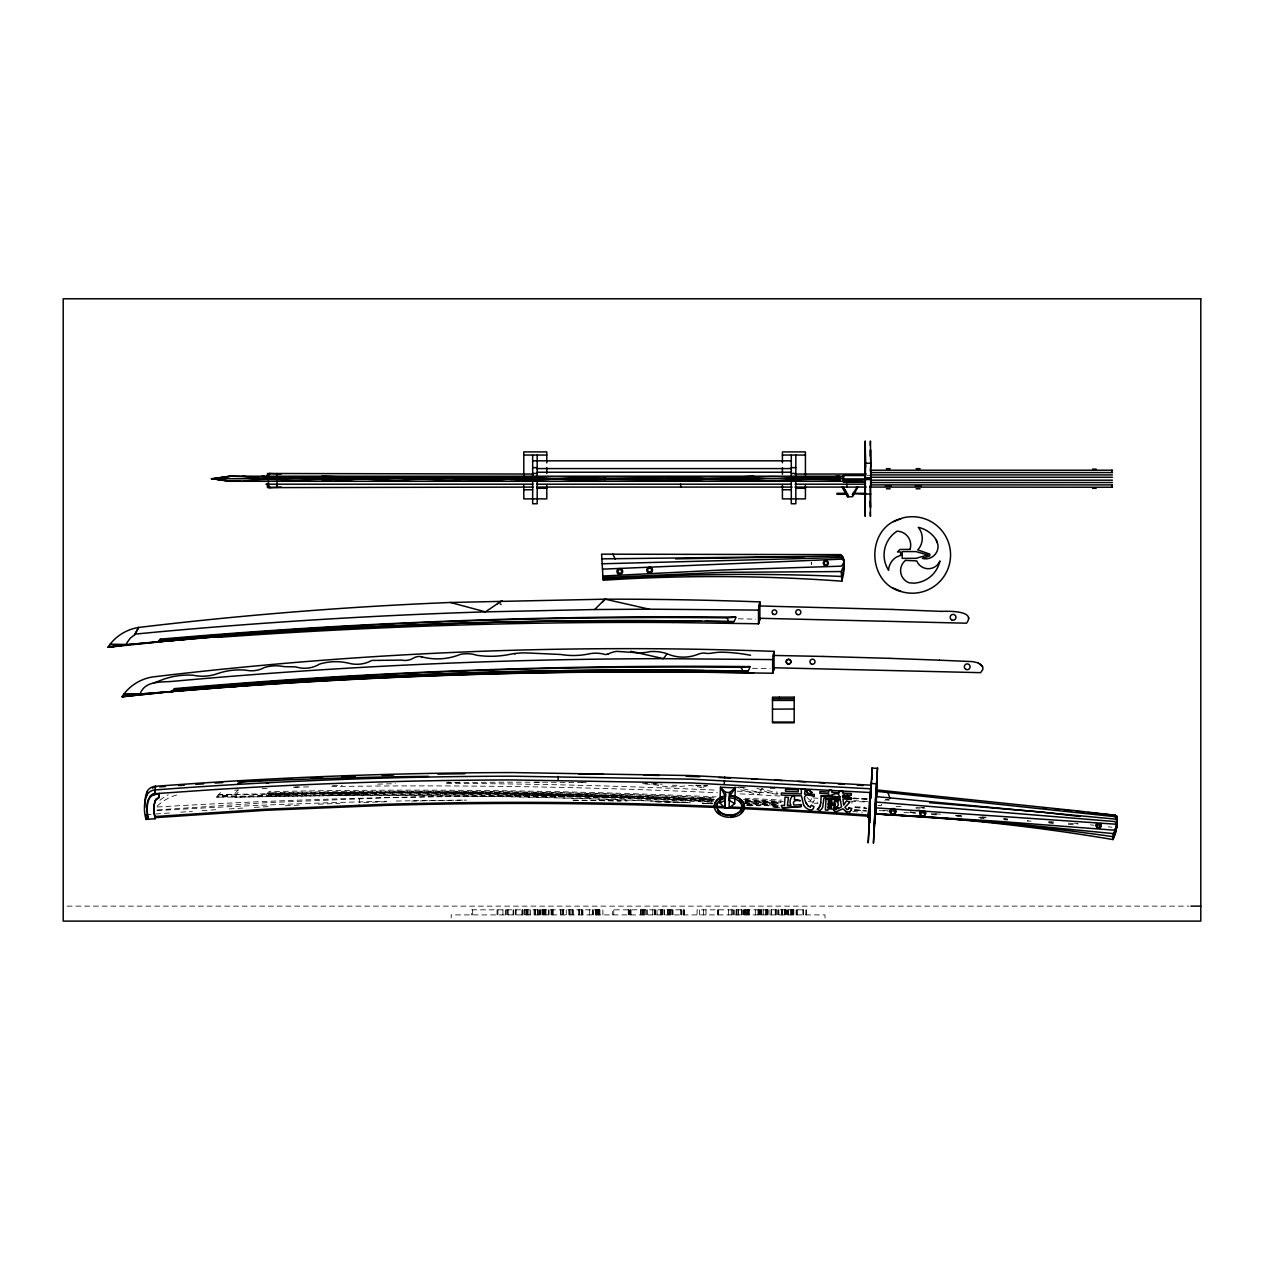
<?xml version="1.0" encoding="UTF-8"?>
<svg xmlns="http://www.w3.org/2000/svg" width="1264" height="1264" viewBox="0 0 1264 1264"><rect width="100%" height="100%" fill="white"/><g stroke="black" fill="none" stroke-linecap="round" stroke-linejoin="round"><path stroke-width="0.75" stroke-dasharray="5 3.75" d="M220.663 792.639A45.235 39.152 4 0 0 218.356 794.787L216.381 797.094L236.084 797.126L236.953 793.381L241.045 790.237M807.064 797.473L810.508 800.744M814.474 799.922L812.72 803.146M852.252 801.945L851.731 803.288M811.599 798.69L810.508 800.791M234.914 793.602L238.027 789.984M234.741 796.146L236.115 794.266L404.29 792.054A4602.019 3982.548 4 0 1 713.939 798.279M777.344 794.298A38.884 37.462 4.7 0 1 762.445 790.158L758.432 794.803A5484.37 4746.13 4 0 0 736.991 793.713M713.544 800.302A5138.634 4446.942 4 0 0 554.454 794.313L460.143 792.765A5140.672 4448.695 4 0 0 271.602 794.203L267.036 793.429L269.058 791.643A5917.969 5121.365 4 0 1 716.182 796.905M711.948 802.277A5377.293 4653.463 4 0 0 266.862 795.972L268.884 794.187A5917.969 5121.365 4 0 1 714.097 799.354M734.574 786.887L758.605 792.259L762.54 788.894A38.884 27.697 3.7 0 0 777.486 792.165M645.051 783.806L656.348 785.007A74.213 71.116 5.6 0 0 683.65 786.113A32.406 31.11 5.2 0 1 698.834 786.966A5.972 5.735 5.2 0 0 703.163 787.267L703.542 787.14M696.432 785.165A32.406 23.337 3.5 0 1 698.929 785.655A5.972 4.298 3.5 0 0 703.258 785.939L703.621 785.845M236.257 794.598L216.381 797.094L310.28 793.745L404.29 792.054L326.823 795.783L236.084 797.126L218.356 794.787L310.28 793.745L236.084 797.126L218.356 794.787L236.242 794.44M157.368 809.892L265.867 802.703L386.263 797.742A4110.654 3557.323 4 0 1 713.133 799.717M145.992 814.711L151.791 814.285M155.63 814L171.146 812.863M180.799 812.167L192.412 811.314M202.082 810.603L215.638 809.734M266.862 795.972L271.491 795.656A5140.672 4448.695 4 0 1 460.049 794.219L554.343 795.751A5138.634 4446.942 4 0 1 713.449 801.739M229.211 808.913L242.767 808.091M254.38 807.396L269.896 806.511M285.411 805.768L302.854 804.931M318.37 804.188L339.89 803.351M386.31 801.724L359.545 802.656L359.466 798.674M316.948 793.397L364.79 792.844M866.851 475.296L870.359 475.296M67.15 906.13L1188.95 906.13M738.302 618.791L755.967 619.139M752.443 668.277L770.108 668.609M700.667 798.769L714.223 799.385M744.986 800.807L748.62 800.965A5917.969 5121.365 4 0 1 781.231 802.656M878.022 805.437L881.624 805.626M852.821 798.169L866.614 798.911M852.805 798.595L866.583 799.338M850.64 801.202L868.368 802.166M855.143 806.764L865.034 807.301M854.227 809.813L866.045 810.461M854.211 810.192L866.03 810.84M772.573 805.942L778.45 806.258M854.891 810.398L866.693 811.03M896.065 806.4L903.286 806.811M758.605 792.259L778.087 793.381M779.856 796.036L758.432 794.803L738.176 789.068M915.926 807.522L924.948 808.059M879.175 810.572L888.371 811.219M885.543 799.97L889.161 800.207M854.037 798.09L867.673 798.99M812.973 797.932L818.819 798.311M853.864 800.633L867.499 801.534M855.665 810.034L865.192 810.682M852.852 811.52L862.585 812.167M885.574 799.464L889.256 799.733M916.005 808.755L919.923 809.023M854.922 807.238L866.662 808.075M909.89 812.136L915.752 812.547M931.394 813.668L939.215 814.221M956.816 815.47L962.678 815.88M980.279 817.129L986.141 817.555M982.302 816.907L986.204 817.208M904.013 812.404L915.736 813.305M931.378 814.49L939.199 815.09M956.785 816.418L962.647 816.86M980.248 818.203L984.15 818.503M1048.804 821.553L1054.682 822.042M1068.364 823.164L1078.145 823.97M1003.742 818.946L1007.661 819.277M1048.725 822.643L1054.603 823.133M1068.285 824.254L1074.163 824.728M653.614 783.49L656.443 783.743A74.213 53.799 3.3 0 0 660.946 784.438M1003.806 818.74L1007.724 819.088M1048.772 822.801L1052.691 823.164M1074.21 823.133L1077.797 823.512M1090.358 824.855L1093.945 825.234M1108.275 826.83L1111.862 827.241M269.817 794.298L268.884 794.187L271.491 795.656L269.817 794.298A5656.179 4894.808 4 0 1 713.844 799.322M269.911 792.844L271.602 794.203L269.058 791.643L269.911 792.844A5656.179 4894.808 4 0 1 713.955 797.884M236.084 797.126L326.823 795.625A5791 5011.491 4 0 1 690.665 802.624M811.393 563.602L811.377 562.322L811.504 564.439A7.6 7.6 0 0 0 811.093 562.812M824.997 917.996L824.997 914.899L451.169 914.899L451.169 917.996M806.321 914.899L806.321 909.827L697.08 909.827L697.08 914.899M805.879 909.827L805.879 914.899M803.604 909.827L803.604 914.899M803.256 909.827L803.304 914.899M802.988 909.827L802.988 914.899M797.552 909.827L797.552 914.899M796.668 909.827L796.668 914.899M796.099 909.827L796.099 914.899M793.839 909.827L793.839 914.899M793.444 909.827L793.571 914.899M792.955 909.827L792.812 914.899M792.338 909.827L792.338 914.899M791.517 909.827L791.548 914.899M791.296 909.827L791.296 914.899M790.379 909.827L790.379 914.899M788.262 909.827L788.136 914.899M788.057 909.827L787.962 914.899M787.677 909.827L787.677 914.899M786.492 909.827L786.492 914.899M785.924 909.827L785.734 914.899L785.56 909.827M785.339 909.827L785.339 914.899M784.644 909.827L784.644 914.899M784.47 909.827L784.47 914.899M782.669 909.827L782.669 914.899M782.432 909.827L782.432 914.899M782.211 909.827L782.211 914.899M781.863 909.827L781.863 914.899M781.436 909.827L781.436 914.899M778.877 909.827L778.924 914.899M778.245 909.827L778.118 914.899M777.897 909.827L777.897 914.899M776.602 909.827L776.602 914.899M775.59 909.827L775.59 914.899M775.259 909.827L775.259 914.899M771.546 909.827L771.546 914.899M771.451 909.827L771.451 914.899M769.997 909.827L769.997 914.899M768.243 909.827L768.085 914.899M767.643 909.827L767.643 914.899M767.169 909.827L767.169 914.899M766.995 909.827L766.995 914.899M766.505 909.827L766.505 914.899M766.142 909.827L766.016 914.899M765.858 909.827L765.858 914.899M763.251 909.827L763.251 914.899M761.734 909.827L761.734 914.899M761.323 909.827L761.323 914.899M761.039 909.827L761.039 914.899M760.565 909.827L760.565 914.899M760.328 909.827L760.328 914.899M759.617 909.827L759.617 914.899M759.348 909.827L759.348 914.899M758.384 909.827L758.384 914.899M757.989 909.827L757.989 914.899M755.335 909.827L755.335 914.899M749.552 909.827L749.552 914.899M748.572 909.827L748.572 914.899M748.241 909.827L748.241 914.899M747.261 909.827L747.261 914.899M747.245 909.827L746.992 914.899M746.06 909.827L746.187 914.899M745.681 909.827L745.681 914.899M744.67 909.827L744.67 914.899M744.275 909.827L744.275 914.899M743.99 909.827L743.848 914.899M743.469 909.827L743.469 914.899M742.094 909.827L742.094 914.899M741.857 909.827L741.842 914.899M741.573 909.827L741.699 914.899M738.634 909.827L738.634 914.899M738.46 909.827L738.46 914.899M737.923 909.827L737.923 914.899M736.312 909.827L736.312 914.899M736.09 909.827L736.09 914.899M734.258 909.827L734.258 914.899M733.61 909.827L733.61 914.899M732.678 909.827L732.678 914.899M731.303 909.827L731.303 914.899M728.396 909.827L728.396 914.899M718.473 909.827L718.473 914.899M718.205 909.827L718.205 914.899M717.367 909.827L717.367 914.899M705.976 909.827L705.976 914.899M703.527 909.827L703.527 914.899M699.419 909.827L699.419 914.899M684.456 914.899L684.456 909.827L612.297 909.827L612.297 914.899M684.14 909.827L684.14 914.899M683.729 909.827L683.729 914.899M683.16 909.827L683.16 914.899M681.738 909.827L681.738 914.899M681.438 909.827L681.438 914.899M680.506 909.827L680.506 914.899M673.017 909.827L673.017 914.899M672.669 909.827L672.669 914.899M671.721 909.827L671.721 914.899M670.22 909.827L670.22 914.899M669.983 909.827L669.967 914.899M669.304 909.827L669.304 914.899M668.229 909.827L668.229 914.899M667.755 909.827L667.961 914.899M667.455 909.827L667.455 914.899M664.343 909.827L664.343 914.899M664.232 909.827L664.232 914.899M662.826 909.827L662.826 914.899M662.699 909.827L662.699 914.899M661.53 909.827L661.53 914.899M661.23 909.827L661.23 914.899M660.424 909.827L660.424 914.899M657.011 909.827L657.011 914.899M655.479 909.827L655.479 914.899M655.052 909.827L655.052 914.899M654.689 909.827L654.689 914.899M652.761 909.827L652.761 914.899M647.547 909.827L647.547 914.899M646.362 909.827L646.362 914.899M645.225 909.827L645.225 914.899M644.292 909.827L644.292 914.899M642.965 909.827L642.965 914.899M642.412 909.827L642.412 914.899M641.97 909.827L641.97 914.899M640.943 909.827L641.053 914.899M640.39 909.827L640.39 914.899M631.052 909.827L631.052 914.899M630.483 909.827L630.515 914.899M630.278 909.827L630.167 914.899M629.677 909.827L629.677 914.899M628.808 909.827L628.808 914.899M628.255 909.827L628.255 914.899M613.767 909.827L613.767 914.899M602.881 914.899L602.881 909.827L471.551 909.827L471.551 914.899M599.942 909.827L599.942 914.899M599.531 909.827L599.531 914.899M599.12 909.827L599.12 914.899M598.899 909.827L598.899 914.899M598.488 909.827L598.488 914.899M598.156 909.827L598.156 914.899M597.809 909.827L597.809 914.899M596.861 909.827L596.861 914.899M596.592 909.827L596.592 914.899M596.181 909.827L596.181 914.899M596.071 909.827L596.071 914.899M595.644 909.827L595.644 914.899M595.502 909.827L595.502 914.899M593.369 909.827L593.369 914.899M592.674 909.827L592.911 914.899M592.295 909.827L592.295 914.899M589.324 909.827L589.324 914.899M582.894 909.827L582.894 914.899M582.198 909.827L582.198 914.899M581.851 909.827L581.756 914.899M581.503 909.827L581.503 914.899M579.323 909.827L579.481 914.899M579.133 909.827L579.181 914.899M578.896 909.827L578.88 914.899M573.429 909.827L573.429 914.899M572.545 909.827L572.545 914.899M571.992 909.827L571.992 914.899M570.096 909.827L570.096 914.899M569.622 909.827L569.732 914.899M569.321 909.827L569.321 914.899M568.847 909.827L568.847 914.899M566.256 909.827L566.256 914.899M563.317 909.827L563.317 914.899M563.017 909.827L563.017 914.899M562.117 909.827L562.117 914.899M560.821 909.827L560.821 914.899M560.379 909.827L560.379 914.899M553.221 909.827L553.221 914.899M552.415 909.827L552.415 914.899M552.194 909.827L552.194 914.899M551.831 909.827L551.831 914.899M551.404 909.827L551.404 914.899M551.057 909.827L551.057 914.899M549.05 909.827L549.05 914.899M548.576 909.827L548.576 914.899M545.843 909.827L545.843 914.899M545.748 909.827L545.748 914.899M544.294 909.827L544.294 914.899M543.915 909.827L543.915 914.899M543.678 909.827L543.678 914.899M542.54 909.827L542.382 914.899M541.94 909.827L541.94 914.899M540.313 909.827L540.439 914.899M540.155 909.827L540.155 914.899M539.301 909.827L539.301 914.899M539.064 909.827L539.017 914.899M537.99 909.827L537.99 914.899M537.548 909.827L537.548 914.899M535.336 909.827L535.336 914.899M534.972 909.827L534.972 914.899M534.087 909.827L534.087 914.899M530.675 909.827L530.564 914.899M528.889 909.827L528.889 914.899M527.42 909.827L527.42 914.899M526.993 909.827L526.993 914.899M526.598 909.827L526.614 914.899M525.145 909.827L525.145 914.899M524.686 909.827L524.686 914.899M523.075 909.827L523.075 914.899M522.253 909.827L522.253 914.899M522 909.827L522 914.899M516.154 909.827L516.154 914.899M515.475 909.827L515.475 914.899M513.737 909.827L513.737 914.899M513.105 909.827L513.105 914.899M508.223 909.827L508.223 914.899M507.338 909.827L507.338 914.899M506.248 909.827L506.216 914.899M505.616 909.827L505.616 914.899M502.914 909.827L502.914 914.899M497.921 909.827L497.921 914.899M497.052 909.827L497.052 914.899M472.673 909.827L472.673 914.899M156.957 810.635A5055.51 4375.004 4 0 1 386.531 801.265M396.28 801.06A5055.51 4375.004 4 0 1 466.432 800.128M573.682 800.333A5055.51 4375.004 4 0 1 620.482 801.044M655.589 801.818A5055.51 4375.004 4 0 1 684.835 802.624M712.138 803.509A5055.51 4375.004 4 0 0 702.389 803.177A5791 5011.491 4 0 1 711.948 803.651M747.229 804.852A5055.51 4375.004 4 0 1 768.67 805.768M157.273 806.069A46.436 40.179 4 0 1 177.497 794.74M234.709 790.174A4399.21 3807.042 4 0 1 238.627 789.953M262.106 788.704A4399.21 3807.042 4 0 1 267.968 788.404M293.422 787.203A4399.21 3807.042 4 0 1 301.243 786.856M332.59 785.608A4399.21 3807.042 4 0 1 342.386 785.26M377.652 784.154A4399.21 3807.042 4 0 1 395.3 783.68M446.287 782.7A4399.21 3807.042 4 0 1 585.627 782.606M642.539 783.68A4399.21 3807.042 4 0 1 662.178 784.186M695.532 785.244A4399.21 3807.042 4 0 1 707.319 785.671M738.713 786.935A4399.21 3807.042 4 0 1 746.55 787.282M770.092 788.388A4399.21 3807.042 4 0 1 777.945 788.783M411.574 801.076A4107.826 3554.889 4 0 1 465.989 800.128M572.94 800.096A4107.826 3554.889 4 0 1 627.386 801.013M656.569 801.755A4107.826 3554.889 4 0 1 683.792 802.608M703.226 803.319A4107.826 3554.889 4 0 1 712.959 803.699M747.94 805.247A4107.826 3554.889 4 0 1 759.617 805.832M773.22 806.527A4107.826 3554.889 4 0 1 779.051 806.843M159.943 800.27A46.436 40.179 4 0 1 168.223 794.803M157.21 807.001A5055.51 4375.004 4 0 1 712.39 799.891M745.523 801.139A5055.51 4375.004 4 0 1 772.825 802.308L778.703 802.64A5656.179 4894.808 4 0 0 745.27 800.823M748.146 801.265A4110.654 3557.323 4 0 1 779.272 802.861M855.049 807.601A4110.654 3557.323 4 0 1 866.709 808.439M883.141 810.556A2244.027 1941.962 4 0 1 888.56 810.84M910.222 812.104A2244.027 1941.962 4 0 1 915.626 812.452M935.471 813.811A2244.027 1941.962 4 0 1 940.874 814.206M955.3 815.312A2244.027 1941.962 4 0 1 962.504 815.912M978.715 817.302A2244.027 1941.962 4 0 1 985.92 817.95M1003.916 819.672A2244.027 1941.962 4 0 1 1007.519 820.036M924.3 807.475A2.891 2.496 4 0 1 922.088 807.348M924.268 808.059A2.891 2.496 4 0 1 921.424 807.57M745.27 799.907A4602.019 3982.548 4 0 1 780.504 801.976M326.823 795.767A5790.826 5011.333 4 0 1 690.65 802.782M702.263 803.335A5790.826 5011.333 4 0 1 711.948 803.809M746.787 805.626A5790.826 5011.333 4 0 1 750.658 805.847M777.755 807.396A5790.826 5011.333 4 0 0 771.941 807.064A5791 5011.491 4 0 1 779.698 807.364M459.764 782.147A29.815 28.677 7.8 0 1 447.93 782.053M294.781 787.172A5484.37 4746.13 4 0 1 312.271 786.84M331.721 786.54A5484.37 4746.13 4 0 1 717.51 792.765M756.978 788.373A41.317 39.8 4.7 0 1 762.445 790.158M539.696 782.179A59.124 56.706 7.1 0 1 532.997 782.163M746.455 804.094A5377.293 4653.463 4 0 1 779.051 805.99M742.884 803.319A5138.634 4446.942 4 0 1 778.213 805.405M881.672 804.757A2.354 2.038 4 0 1 881.324 804.315M586.243 782.748A93.267 89.365 6.4 0 1 580.761 782.274M703.163 787.267A29.467 28.298 5.2 0 1 707.508 785.813M745.523 787.077A44.24 42.628 4.6 0 1 738.018 787.788M712.138 801.107A5791 5011.491 4 0 0 326.997 793.081A5790.826 5011.333 4 0 1 712.122 801.265M745.033 802.83A5791 5011.491 4 0 1 779.872 804.82M745.033 802.988A5790.826 5011.333 4 0 1 779.856 804.978M746.803 805.468A5791 5011.491 4 0 1 752.601 805.8M446.745 783.396A5484.37 4746.13 4 0 1 717.683 790.237M737.165 791.169A5484.37 4746.13 4 0 1 758.605 792.275M761.181 788.483A41.317 29.42 3.7 0 1 762.54 788.894M676.919 785.26A74.213 53.799 3.3 0 1 672.353 785.276M267.036 793.429A5377.293 4653.463 4 0 1 712.122 799.733M746.629 801.566A5377.293 4653.463 4 0 1 779.224 803.462M743.406 799.275A5656.179 4894.808 4 0 1 786.603 801.581M814.079 803.193A5656.179 4894.808 4 0 1 818.013 803.43M744.97 798.248A5917.969 5121.365 4 0 1 781.405 800.112M808.249 801.629A5917.969 5121.365 4 0 1 817.84 802.182M742.995 801.882A5138.634 4446.942 4 0 1 778.308 803.967M884.737 800.807A2.354 2.038 4 0 1 885.195 801.155M703.258 785.939A29.467 21.219 3.5 0 1 706.102 785.197M1031.124 821.205L1027.221 820.873L1031.187 821.205M758.89 914.899L758.89 909.827L758.748 914.899M643.534 914.899L643.534 909.827L643.408 914.899M522.648 914.899L522.648 909.827L522.553 914.899"/><path stroke-width="1.5" d="M864.829 465.389L864.86 475.975M865.477 466.369L864.987 473.242L865.176 440.978L865.556 466.147M870.722 466.369L870.28 470.935M1116.681 822.406A14.457 12.514 4 0 0 1116.997 816.955L1114.911 815.201L1075.269 810.651L876.9 789.937L876.789 791.375L1114.801 816.655L1116.776 819.562A50.734 43.892 4 0 1 1114.943 834.872L1112.984 839.565A1730.843 1497.856 4 0 0 875.683 813.937L875.636 813.969A2244.027 1941.962 4 0 1 1113.094 836.673A30.273 26.196 4 0 0 1116.665 821.331A2.449 2.117 4 0 0 1114.342 819.009L876.521 796.636M680.696 487.082L680.696 484.191M729.549 795.704L729.502 796.541L735.3 787.914L720.464 787.235L719.88 802.909L724.888 807.965L729.044 808.154L734.716 803.572L735.3 787.914L729.628 792.496L729.375 800.586L729.47 797.426M864.971 497.368L865.176 507.575L864.987 484.112L865.176 516.36L865.477 465.389M870.264 512.062L870.422 516.36L870.722 465.389M1111.972 487.24L1111.988 484.886M864.939 464.583L865.24 449.747L865.477 464.425M875.873 809.797L875.936 808.707M864.86 481.363L864.845 496.468M717.636 809.134A12.719 8.99 2.8 0 0 727.653 814.917L731.113 815.027L731.066 817.334L727.306 817.223A15.057 10.649 2.8 0 1 715.424 810.382L714.444 807.68A15.057 10.649 2.8 0 1 723.735 796.731M146.829 792.228L146.577 795.846A50.481 43.687 4 0 0 145.739 818.329L148.236 819.356C146.782 811.377 144.444 795.688 155.314 793.666L214.58 789.573A4220.78 3652.628 4 0 1 512.489 779.951L691.55 782.953L870.469 792.544L870.975 785.181L691.961 775.575L512.773 772.573A4223.451 3654.935 4 0 0 155.251 786.319A9.907 8.579 4 0 0 146.829 792.228A50.481 43.687 4 0 0 144.76 807.19M148.236 819.356C146.592 810.809 145.186 792.544 158.885 794.329L159.248 793.397L159.106 797.221L157.526 798.974A2.323 2.022 4 0 0 155.409 800.697A30.336 26.244 4 0 0 154.824 816.323L155.124 818.724L145.96 819.388L145.992 814.711M753.565 672.78L687.11 671.816A5791 5790.289 90 0 0 232.292 686.652M853.2 493.624L865.919 494.271M558.088 780.157L558.151 776.396M870.264 456.067L870.485 449.747L870.722 464.425M871.117 487.24L871.117 470.208M870.264 445.276L870.422 440.978L870.801 466.147M152.486 795.246L152.502 794.361M805.2 789.273L804.568 794.124L814.316 794.424L814.19 796.478C800.902 791.849 803.683 800.033 808.407 806.306M868.984 829.168L868.968 831.38M725.52 794.456L725.441 796.778M158.743 797.963L158.885 794.329M725.362 796.352L720.464 787.235L725.473 792.307L724.888 807.965L725.473 794.187M729.044 808.154L729.628 792.496L725.473 792.307M843.404 482.058L865.24 482.058L865.366 478.677M871.749 779.477L871.86 775.006L871.607 778.845M869.458 822.09L869.427 823.133L869.711 818.677M874.704 822.374L874.672 823.417L875.541 806.179M843.546 481.552L843.546 475.533M843.546 482.058L843.404 476.117M846.896 487.082L847.006 484.191M865.24 482.058L865.097 475.296M869.253 823.67L869.932 808.928M941.759 611.397C945.472 611.27 976.977 609.864 966.486 623.199L759.869 618.286M868.968 824.997L868.731 832.755L868.921 830.195M876.647 795.909L876.9 789.937L875.92 807.886L1114.058 824.081A6.431 5.577 4 0 1 1114.99 824.175C1118.545 824.744 1115.812 829.705 1113.379 830.116L994.689 821.047L875.62 813.842L876.3 801.392M876.221 802.055L1114.516 821.521L1116.554 823.117A14.457 12.514 4 0 1 1116.254 828.568L1113.221 833.592L1112.984 839.565L1113.805 836.594M731.098 816.876L731.066 817.334A15.057 10.649 2.8 0 0 741.257 813.574L743.248 811.219A15.057 10.649 2.8 0 0 731.461 796.241M871.259 786.05L871.496 780.82M871.86 779.461L872.271 767.596L869.822 806.479M724.24 784.312L724.414 780.552M869.032 823.607L869.664 810.745M869.49 821.426L869.837 814.695M874.735 821.711L874.862 819.072M876.078 795.372L877.105 775.29L876.41 792.212M869.743 814.316L870.201 803.509M875.178 809.213L873.977 833.039L875.209 805.531M875.573 802.672L874.988 814.601L875.225 811.219M1113.221 833.592L994.673 821.916L875.668 813.984L876.331 801.597M874.909 811.03L873.44 843.183L875.857 803.003M875.304 806.543L875.889 795.151M876.236 795.735L877.516 767.88L875.067 806.764M869.964 805.231L868.194 842.898L869.016 829.863M870.785 793.713L870.517 798.848L871.007 787.425L870.264 799.685M876.047 792.165L876.252 787.709L875.51 799.97M731.113 815.027L727.637 815.501A12.593 8.895 2.8 0 1 717.715 809.797L716.799 806.843A12.719 8.99 2.8 0 1 717.715 802.261M869.948 816.149L870.153 812.499M875.194 816.433L875.399 812.784M875.494 810.951L875.731 806.732M725.346 798.5L725.22 800.396L719.88 802.909M875.968 808.913L876.126 805.99L876.063 807.08M869.537 823.227L869.995 813.668M875.778 812.515L876.205 805.342M153.086 794.993L153.134 794.108M801.139 806.495L801.265 804.615L793.982 805.121C790.047 796.336 810.256 803.383 794.329 799.354C796.257 790.363 787.156 799.164 790.995 805.294L787.44 805.437L788.404 797.458L784.991 797.11L784.47 805.531L781.215 805.468L782.4 808.059L801.139 806.495L783.159 807.791M820.763 802.782L821.189 795.783L840.07 796.968L821.189 795.814M849.929 811.788L846.754 812.073L842.898 808.818L835.441 812.073L833.482 810.24L836.499 809.339L827.952 808.834L827.857 810.208L825.36 810.05L826.04 798.753L838.727 799.559L838.632 801.06L834.366 800.744L834.287 802.071C839.96 799.117 839.264 809.861 834.019 806.274L833.94 807.743L838.064 807.965L833.94 807.696M840.07 797.015L839.249 796.051C838.459 790.585 831.143 796.099 828.599 795.641L828.71 793.871L819.862 793.35L819.973 791.564L828.821 792.133C827.509 788.61 834.193 789.684 831.775 792.354L839.438 792.797C837.906 789.289 845.079 790.348 842.393 793.034L851.383 793.555L851.272 795.34L846.564 795.04L849.424 796.51L847.591 797.489L851.288 797.679L851.178 799.464L842.914 798.895L843.72 805.152L846.501 800.87L849.392 801.929M828.031 807.364L828.125 805.863L831.522 806.084L831.428 807.585L828.031 807.364L831.428 807.538M828.22 804.441L828.299 803.114L835.378 803.572L835.299 804.884L828.22 804.441L835.299 804.852M838.064 807.965L838.016 808.834L841.54 806.89L840.118 798.722L824.033 797.742L822.611 807.617L819.973 810.809L817.397 809.323A10.76 9.306 4 0 0 820.462 804.647L820.763 802.735M842.867 797.189C840.56 794.993 847.37 793.523 844.289 795.909C854.164 799.78 834.54 795.735 847.149 797.473M1116.286 824.649L1116.412 822.532M155.014 794.598L155.251 786.319L155.772 787.14M805.642 791.153L808.518 790.016L812.073 792.575L809.039 793.76L805.642 791.122L807.475 792.465M812.073 792.575L810.271 791.059M826.04 798.753L838.727 799.559M828.299 803.114L835.378 803.572M849.045 807.696L851.794 808.518L851.272 809.861M851.272 797.726L847.591 797.489M868.605 811.14L868.131 816.181L807.933 812.152A4107.826 3554.889 4 0 0 386.073 805.342L265.756 810.303L155.377 817.634L154.824 816.323L155.124 818.724M153.718 794.819L153.797 793.903M267.146 476.939L267.51 473.494L281.272 474.047M277.337 474.047L276.974 476.939L277.037 473.494M154.366 794.677L154.492 793.76M1116.839 816.37L1115.575 815.675A6.431 5.577 4 0 0 1114.643 815.564L1108.781 815.154M847.512 496.736L847.891 494.445L842.172 487.082L847.512 496.736L852.552 496.736L857.893 487.082M672.954 622.52L758.495 623.768L758.495 610.101L759.885 601.901A3984.918 3984.318 -90 0 0 605.156 599.183L450.442 602.47A3984.918 3984.318 -90 0 0 141.979 627.055L138.598 627.465A45.109 45.109 0 0 0 109.921 644.482L107.946 647.263L162.55 641.575M290.23 681.075L232.307 686.842A5790.826 5790.1 90 0 1 687.095 672.006L772.652 673.238L772.652 659.587L774.042 651.371A3984.918 3984.428 90 0 0 156.12 676.54L152.723 676.935A45.235 45.235 0 0 0 123.951 693.968L122.071 696.748L178.635 690.855M759 606.831L759.885 601.901L759.885 619.202L758.495 623.768M773.157 656.3L774.042 651.371L774.042 668.688L772.652 673.238L774.042 668.688M277.037 487.62L276.974 480.557M841.84 581.171L843.246 575.547A50.734 50.734 0 0 0 843.293 557.74L841.018 554.627L601.617 554.169L603.118 580.239A1730.843 1730.843 0 0 1 841.84 581.187L841.287 571.549L843.72 565.403A14.457 14.457 0 0 0 843.388 559.115L841.176 557.519L602.17 563.776M155.409 800.697L155.583 800.096A2.449 2.117 4 0 1 157.81 798.295L159.106 797.221M848.665 808.865L849.045 807.649M758.416 623.768L759.885 619.202M1114.453 835.03L1115.038 833.418A50.734 43.892 4 0 0 1116.87 818.124L1115.512 815.422L1099.001 813.984M134.711 634.733L138.598 627.465L134.711 634.733L130.239 638.194L126.416 643.55M270.085 473.494L268.094 475.785M810.445 806.985L811.14 805.247L814.032 806.479C812.942 813.273 805.326 808.676 803.556 804.884M269.011 473.494L533.124 474.047M1116.87 819.167L1116.87 816.149M851.272 809.813L849.929 811.836M140.446 693.02C145.818 680.364 161.65 682.418 172.805 681.343A5484.37 5483.69 90 0 1 663.395 658.67L772.652 659.587M848.665 808.818L847.054 809.671L844.905 807.38L849.819 802.213M852.568 495.125L857.008 487.082M281.272 487.082L267.51 487.62L267.146 484.191L270.085 487.62M852.268 494.445L854.511 491.506M750.547 655.273A163.356 157.336 4 0 0 721.302 652.177A66.107 63.674 4.2 0 0 711.585 653.156A19.15 18.454 4.2 0 1 704.159 653.046A16.511 15.911 4.3 0 0 697.459 654.515A38.884 37.636 3.7 0 1 667.139 653.772L663.395 658.655L636.787 652.619M741.178 812.831L743.153 810.508A14.931 10.554 2.8 0 0 731.477 795.641M158.379 641.338L160.323 639.157A5917.969 5917.068 -90 0 1 735.774 617.132A8.674 8.674 0 0 1 733.736 621.651A5377.293 5376.471 -90 0 0 158.379 641.338L162.961 641.306A5140.672 5139.898 -90 0 1 351.187 627.845L445.449 623.705A5138.634 5137.86 -90 0 1 681.28 620.924L701.315 621.24M135.975 634.022L158.679 631.858A5477.528 5476.691 -90 0 1 485.392 611.871L594.617 609.532L605.156 599.183L649.254 609.185L758.495 610.101M602.501 601.759L605.156 599.183M810.445 806.953L808.407 806.258M497.447 603.75L501.998 600.7L485.392 611.855L450.442 602.47M153.213 683.208L164.462 678.942A72.001 67.276 -4.1 0 1 192.95 675.181A41.791 39.626 -2.3 0 0 217.25 673.712A64.448 61.32 -2.9 0 1 245.816 670.157A25.707 24.648 -1.3 0 0 264.571 667.439A38.362 36.861 -1.8 0 1 284.116 666.649L295.792 666.871A27.808 26.844 -0.5 0 0 319.602 664.058A54.32 52.503 -0.8 0 1 348.738 663.189A29.815 28.882 0.3 0 0 371.79 660.44L401.731 660.108A15.563 15.121 1 0 0 413.533 658.07A10.302 10.001 1 0 1 421.955 656.869M152.359 788.151L153.592 787.583M893.569 521.684L902.48 518.003A38.236 38.236 0 0 1 950.56 555.022A38.236 38.236 0 0 1 902.37 591.884C866.551 584.047 865.303 527.783 900.805 518.698M421.07 656.632A59.124 57.449 1 0 0 460.412 654.357A32.09 31.221 1.7 0 1 473.005 654.262L477.081 655.305A93.267 90.692 1.8 0 0 509.913 654.357A67.024 65.222 2.3 0 1 514.116 653.614L515.522 653.425A67.024 65.222 2.3 0 1 526.883 652.935L560.932 654.499A74.213 72.174 2.8 0 0 588.234 654.041A32.406 31.458 3.2 0 1 603.449 654.057A5.972 5.799 3.2 0 0 607.779 654.136L608.158 653.978M840.339 480.178A163.356 43.813 -0.4 0 0 811.14 479.419A66.107 17.696 -0.4 0 0 801.392 479.735A19.15 5.119 -0.4 0 1 793.982 479.751A16.511 4.392 -0.5 0 0 787.251 480.178A38.884 9.749 -0.2 0 1 756.946 480.02L753.123 481.284L726.595 479.751M242.641 481.284L253.969 480.02A72.001 25.58 2.2 0 1 282.488 479.814A41.791 13.272 1.5 0 0 306.804 480.02A64.448 19.861 1.6 0 1 335.418 479.783A25.707 7.3 1.1 0 0 354.204 479.404A38.362 10.633 1.3 0 1 373.765 479.672L385.425 480.02A27.808 7.268 0.9 0 0 409.267 479.688A54.32 13.951 1 0 1 438.418 480.02A29.815 7.347 0.7 0 0 461.502 479.656L491.443 480.02A15.563 3.681 0.5 0 0 503.277 479.656A10.302 2.433 0.5 0 1 511.715 479.467M832.218 477.302L837.479 476.212M145.96 819.388L148.441 818.993L145.739 818.329M258.409 477.144L231.138 476.212L213.3 478.756L229.274 481.284L862.364 481.284M122.245 645.335L107.946 647.263L127.696 644.608L109.921 644.482L127.696 644.608M138.171 694.568L122.071 696.748L204.025 688.106M240.871 480.952L231.138 481.284L211.404 478.756L231.138 476.212M510.83 478.124A59.124 13.951 -0.5 0 1 550.203 478.219A32.09 7.426 -0.4 0 0 562.796 478.124L566.857 477.839A93.267 21.725 -0.3 0 1 599.705 477.808A67.024 15.437 -0.2 0 0 603.908 477.95L605.014 477.871M832.407 477.081L839.565 476.212M166.453 641.164L176.217 640.153M182.063 639.537L187.909 638.936M182.537 690.444L192.286 689.433M198.148 688.817L203.994 688.216M187.957 638.81L127.617 644.608L276.089 631.589M510.83 479.388A59.124 13.951 0.5 0 0 550.203 479.293A32.09 7.426 0.4 0 1 562.796 479.372L566.857 479.656A93.267 21.725 0.3 0 0 599.705 479.704A67.024 15.437 0.2 0 1 603.908 479.546L605.33 479.514A67.024 15.437 0.2 0 1 616.69 479.467L650.707 480.02A74.213 17.285 0.1 0 0 678.025 480.02A32.406 7.774 0 0 1 693.241 480.051A5.972 1.438 0 0 0 697.57 480.083L697.949 480.051M213.284 636.535L217.203 636.203M161.223 639.853L162.961 641.306L160.323 639.157L161.223 639.853A5656.179 5655.326 -90 0 1 726.816 617.875L735.774 617.132M704.317 670.552L695.437 670.41A5138.634 5138.002 -90 0 0 459.59 673.175L365.328 677.314A5140.672 5140.04 -90 0 0 177.086 690.792L174.448 688.627L175.348 689.338A5656.179 5655.484 -90 0 1 740.957 667.36L749.915 666.602A8.674 8.674 0 0 1 747.877 671.137A5377.293 5376.629 -90 0 0 172.504 690.823L174.448 688.627A5917.969 5917.242 -90 0 1 749.915 666.602M232.371 686.652L141.726 693.904L232.386 686.842M159.691 786.887L165.426 786.492M178.777 785.56L184.497 785.165M195.952 784.375L203.583 783.838M602.865 576.036L721.997 570.017L840.987 566.177C843.357 565.15 845.584 559.62 841.887 559.162A6.431 6.431 0 0 0 840.955 559.162L602.47 569.148M602.96 577.537L722.139 572.371L841.287 571.549M726.595 477.745L753.123 476.212L756.946 477.492A38.884 9.749 0.2 0 1 787.251 477.318A16.511 4.392 0.5 0 0 793.982 477.76A19.15 5.119 0.4 0 1 801.392 477.76A66.107 17.696 0.4 0 0 811.14 478.092A163.356 43.813 0.4 0 0 840.339 477.334M321.799 481.284L331.452 480.968M675.545 558.846L804.457 556.713M756.946 477.492A41.317 10.349 0.2 0 1 739.898 478.029A44.24 11.107 0.2 0 0 728.664 477.697L725.425 477.792A29.183 7.173 0.2 0 0 720.701 478.092M601.885 558.862L840.765 556.049A2.449 2.449 0 0 1 843.325 558.404A30.273 30.273 0 0 1 841.571 576.463A2244.027 2244.027 0 0 0 603.039 578.912M728.664 477.697L706.371 478.092A29.467 7.063 0 0 1 697.57 477.429A5.972 1.438 0 0 0 693.241 477.413A32.406 7.774 0 0 1 678.025 477.492A74.213 17.285 -0.1 0 0 650.707 477.492L616.69 478.029A67.024 15.437 -0.2 0 1 605.33 477.997L604.224 477.966M594.617 609.532L649.254 609.185M177.039 690.792L172.425 690.823L177.086 690.792L175.348 689.338M705.201 621.303L733.736 621.651M709.657 670.631L747.877 671.137M523.786 455.056L546.791 455.056M782.416 455.056L805.421 455.056M532.665 460.823L791.296 460.823M865.54 463.272L870.801 463.272M532.665 467.648L537.184 467.648M791.296 467.648L795.83 467.648M536.615 468.581L791.296 468.581M886.364 468.675L890.14 468.675M916.116 468.675L920.081 468.675M1092.57 469.134L1096.157 469.134M871.038 470.208L1112.462 470.208M537.184 472.23L791.296 472.23M871.165 472.562L1112.446 472.562M532.665 473.447L537.184 473.447M791.296 473.447L795.83 473.447M794.945 474.047L866.172 474.047M871.228 474.916L1112.446 474.916M843.404 475.533L865.24 475.533M843.151 476.212L229.274 476.212L213.3 478.756L231.138 481.284M266.025 476.939L532.887 476.939M795.04 476.939L843.199 476.939M871.275 477.271L1112.431 477.271M865.477 477.792L870.738 477.792M211.404 478.756L842.883 478.756M865.461 478.614L870.722 478.724M843.673 478.93L865.366 478.93M865.477 479.546L870.738 479.546M843.625 479.799L865.334 479.799M871.275 480.178L1112.431 480.178M843.404 481.552L865.24 481.552M871.228 482.532L1112.446 482.532M266.025 484.191L532.887 484.191M536.742 484.191L791.185 484.191M795.04 484.191L864.386 484.191M871.165 484.886L1112.446 484.886M885.353 486.071L891.152 486.071M915.231 486.071L920.966 486.071M533.124 487.082L268.995 487.62M536.821 487.082L792.086 487.082M794.945 487.082L866.172 487.082M869.916 487.082L1112.462 487.24M537.184 488.299L546.791 488.299M795.83 488.299L805.421 488.299M1092.57 488.331L1096.157 488.331M886.364 488.789L890.14 488.789M916.116 488.789L920.081 488.789M523.786 489.737L532.665 489.737M782.416 489.737L791.296 489.737M837.021 493.308L846.706 493.308M853.216 493.308L865.793 493.308M865.54 494.066L870.801 494.066M836.894 494.271L847.338 494.271M772.494 698.802L794.187 698.802M772.494 700.43L794.187 700.43M772.494 709.151L794.187 709.009M772.494 722.013L794.187 722.013M1190.925 906.13L1200.8 906.13M774.026 667.771L980.674 672.669L982.918 669.272L982.634 666.823M756.946 480.02A41.317 10.349 -0.2 0 0 739.898 479.483A44.24 11.107 -0.2 0 1 728.664 479.814L706.371 479.419A29.467 7.063 0 0 0 697.57 480.083M578.406 773.789L603.434 774.216M726.8 479.783L728.664 479.814M759.869 605.977L892.226 609.453M774.026 655.447L823.686 656.458M823.67 656.458L889.84 658.354M643.866 775.037L659.271 775.48M686.226 776.27L699.687 776.76M321.799 476.212L350.76 477.176M727.037 479.767L725.425 479.72A29.183 7.173 -0.2 0 1 720.701 479.419M889.824 658.354L939.421 660.187M892.194 609.453L941.791 611.397M939.405 660.187L972.458 661.609L978.146 662.842M718.916 777.55L730.466 778.024M751.669 778.908L757.436 779.209M774.753 780.141L782.448 780.552M797.837 781.373L805.531 781.784M667.139 653.772A41.317 39.99 3.7 0 0 650.075 651.608A44.24 42.818 3.8 0 1 638.857 652.809L616.548 651.371A29.467 28.614 3.2 0 0 607.779 654.136M872.207 768.085L877.453 768.37M871.133 783.475L876.379 783.775M818.993 782.606L824.76 782.985M838.206 783.87L843.957 784.249M857.403 785.134L863.17 785.513M929.609 802.703L1041.346 812.009L1079.898 816.481M638.857 652.809L635.602 652.461A29.183 28.282 3.5 0 1 630.862 651.276M1087.877 813.021L1091.496 813.337M1065.394 810.414L1070.877 810.919M1055.424 809.292L1059.042 809.639M1064.446 810.177L1071.651 810.888M1042.8 808.059L1046.402 808.407M1077.07 811.441L1084.275 812.152M1087.893 812.515L1114.611 815.233A2.449 2.117 4 0 1 1116.918 817.524A30.273 26.196 4 0 1 1115.259 829.279M835.978 480.857L839.565 481.284M604.224 479.546L605.014 479.641M900.758 591.204L893.158 588.044M242.641 476.212L253.969 477.492A72.001 25.58 -2.2 0 0 282.488 477.697A41.791 13.272 -1.5 0 1 306.804 477.492A64.448 19.861 -1.6 0 0 335.418 477.713A25.707 7.3 -1.1 0 1 354.204 478.108A38.362 10.633 -1.3 0 0 373.765 477.839L385.425 477.492A27.808 7.268 -0.9 0 1 409.267 477.824A54.32 13.951 -1 0 0 438.418 477.492A29.815 7.347 -0.7 0 1 461.502 477.855L491.443 477.492A15.563 3.681 -0.5 0 1 503.277 477.855A10.302 2.433 -0.5 0 0 511.715 478.045M261.869 476.212L266.467 477.302L263.828 476.212L264.745 477.302M1076.533 811.551L1078.429 812.025M805.31 789.147L801.344 788.641L801.313 794.013L781.389 793.018L781.263 795.04L801.502 795.909L803.556 804.915M500.291 604.081L501.081 604.476M514.432 653.567L515.222 653.962M978.115 662.842L982.665 666.823M845.474 811.393L846.754 812.073M729.36 800.523L734.716 803.572M979.679 663.632L981.986 665.654M267.146 484.191L269.769 487.082M846.09 491.506L843.056 487.082L848.397 496.736M805.926 802.703L806.606 804.03M936.087 539.665L937.951 544.784A12.45 12.45 0 0 1 924.821 558.83L922.388 558.404L929.767 555.907L929.767 554.09L917.727 549.919L919.07 548.292A17.143 17.143 0 0 0 918.312 527.341A28.25 28.25 0 0 1 936.087 539.665L937.367 542.398M612.819 554.059L615.299 559.257M155.251 786.319L155.614 787.172M887.944 792.449L889.84 798.074M968.477 617.353L968.809 618.57M359.023 805.2L359.292 806.274M731.082 816.481L731.256 816.576A14.931 10.554 2.8 0 0 735.016 815.975M276.974 484.191L277.337 487.082M150.337 795.878L150.432 796.683M730.197 806.985A4110.654 3557.323 4 0 1 868.194 815.106L868.02 817.634L870.722 788.799L691.708 779.193L512.536 776.191A4223.451 3654.935 4 0 0 154.998 789.937L155.314 793.666M150.811 795.435L150.874 796.257M843.167 558.451L843.23 559.557M151.332 795.024L151.364 795.878M724.667 776.933L724.683 777.787M870.264 501.271L870.485 507.591L870.28 485.66M151.901 794.661L151.901 795.53M1111.972 470.208L1111.988 472.562M805.421 475.39L805.421 451.896L782.416 451.896L782.416 462.766M805.421 485.186L805.421 498.885L782.416 498.885L782.416 485.186M795.83 455.056L795.83 477.255M795.83 481.584L795.83 503.751L791.296 503.751L791.296 481.584M791.296 455.056L791.296 477.176M782.416 467.569L782.416 474.316M779.367 697.159L779.367 698.802M546.791 462.877L546.791 451.896L523.786 451.896L523.786 475.39M546.791 467.569L546.791 473.447M546.791 485.186L546.791 498.885L523.786 498.885L523.786 485.186M537.184 455.056L537.184 477.176M537.184 481.584L537.184 503.751L532.665 503.751L532.665 481.584M532.665 455.056L532.665 477.255M268.426 480.557L268.426 484.191M731.113 797.963A12.593 8.895 2.8 0 1 740.973 810.493L739.298 812.452A12.593 8.895 2.8 0 1 730.924 815.612L730.971 815.011A12.719 8.99 2.8 0 0 739.44 811.836L741.115 809.845A12.719 8.99 2.8 0 0 739.566 800.886M716.893 807.522A12.593 8.895 2.8 0 1 724.651 798.374M719.39 800.286A12.719 8.99 2.8 0 1 721.76 798.69M720.243 814.158A14.931 10.554 2.8 0 1 717.51 812.12M714.602 806.985A14.931 10.554 2.8 0 1 723.814 796.13M146.577 795.846A9.907 8.579 4 0 1 154.998 789.937M215.038 783.048A4220.78 3652.628 4 0 1 222.701 782.574M238.043 781.642A4220.78 3652.628 4 0 1 243.81 781.31M259.152 780.457A4220.78 3652.628 4 0 1 266.83 780.062M284.1 779.177A4220.78 3652.628 4 0 1 291.779 778.814M310.991 777.945A4220.78 3652.628 4 0 1 322.51 777.455M341.738 776.712A4220.78 3652.628 4 0 1 355.184 776.238M382.107 775.401A4220.78 3652.628 4 0 1 393.641 775.085M437.881 774.121A4220.78 3652.628 4 0 1 464.82 773.742M724.351 806.732A4110.654 3557.323 4 0 0 385.804 804.267L265.424 809.229L154.982 816.544A31.932 27.634 4 0 1 155.583 800.096M820.462 804.694A10.76 9.306 4 0 1 817.397 809.355M890.836 812.736A2.891 2.512 4 0 1 891.009 809.197A2.891 2.512 4 0 1 895.102 809.418A2.891 2.512 4 0 1 894.912 812.957M919.876 813.194A2.891 2.496 4 0 1 921.093 810.951M923.968 810.777A2.891 2.496 4 0 1 925.611 813.495M1100.833 826.04A2.528 2.196 4 0 1 1099.238 826.988M1097.926 826.909A2.528 2.196 4 0 1 1096.552 823.622M1100.565 823.37A2.528 2.196 4 0 1 1101.228 824.965M428.559 776.333A3984.918 3448.524 4 0 0 251.22 781.468L247.823 781.642A45.235 39.152 4 0 0 237.837 783.459M266.435 783.111A72.001 70.974 19.9 0 1 268.821 782.764M218.261 637.356A5790.826 5789.942 -90 0 1 673.048 622.536M165.947 640.674A5377.293 5376.471 90 0 1 171.683 640.169M181.242 639.363A5377.293 5376.471 90 0 1 186.993 638.889M198.464 637.957A5377.293 5376.471 90 0 1 202.303 637.641M213.774 636.74A5377.293 5376.471 90 0 1 217.613 636.44M231.012 635.429A5377.293 5376.471 90 0 1 234.835 635.144M166.832 640.959A5140.672 5139.898 90 0 1 176.628 640.09M180.547 639.758A5140.672 5139.898 90 0 1 190.327 638.905M198.164 638.257A5140.672 5139.898 90 0 1 206 637.609M213.837 636.977A5140.672 5139.898 90 0 1 221.69 636.361M231.486 635.602A5140.672 5139.898 90 0 1 237.363 635.144M726.8 617.891A7.347 7.347 0 0 1 728.459 621.667M181.984 689.986A5377.293 5376.629 90 0 1 187.736 689.496M197.295 688.69A5377.293 5376.629 90 0 1 203.03 688.216M214.517 687.284A5377.293 5376.629 90 0 1 218.34 686.968M229.827 686.068A5377.293 5376.629 90 0 1 235.578 685.641M248.976 684.63A5377.293 5376.629 90 0 1 252.8 684.345M182.917 690.255A5140.672 5140.04 90 0 1 192.713 689.401M198.59 688.896A5140.672 5140.04 90 0 1 206.427 688.232M214.264 687.569A5140.672 5140.04 90 0 1 222.101 686.937M229.937 686.305A5140.672 5140.04 90 0 1 237.774 685.688M249.545 684.772A5140.672 5140.04 90 0 1 255.423 684.33M740.957 667.36A7.347 7.347 0 0 1 742.6 671.152M869.98 795.767L869.916 797.726L870.09 794.329L869.98 795.767M876.189 790.822L875.968 795.909L876.189 790.822M785.623 789.115L785.497 791.169L798.184 791.928L798.311 789.921L785.623 789.115M828.457 800.365L828.378 801.692L831.775 801.866L831.854 800.586L828.457 800.365M868.194 815.106L868.131 816.181L868.273 815.106M910.017 549.398L899.921 549.461L897.487 551.973L900.647 551.973L900.647 555.417A29.119 29.119 0 0 0 896.144 557.282L895.433 557.74A16.306 16.306 0 0 0 888.576 570.254A28.25 28.25 0 0 1 897.029 531.196A13.872 13.872 0 0 1 910.017 549.398M905.609 560.363L904.645 561.121A13.035 13.035 0 0 0 909.1 582.799L913.698 583.178A28.25 28.25 0 0 0 939.942 560.932A12.529 12.529 0 0 1 916.732 560.916L905.609 560.363M927.76 554.959L915.989 558.34L902.196 558.34L902.196 551.578L915.989 551.578L927.76 554.959M141.821 694.078L123.951 693.968L141.821 694.078M1200.8 298.794L63.2 298.794L63.2 921.108L1200.8 921.108L1200.8 298.794M794.187 697.159L772.494 697.159L772.494 722.803L794.187 722.803L794.187 697.159M890.788 813.321A2.891 2.512 4 0 0 895.686 812.452A2.891 2.512 4 0 0 892.289 809.197A2.891 2.512 4 0 0 890.788 813.321M920.871 815.501A2.891 2.496 4 0 0 925.564 814.079A2.891 2.496 4 0 0 921.725 811.235A2.891 2.496 4 0 0 920.871 815.501M1096.757 827.367A2.528 2.196 4 0 0 1101.039 826.624A2.528 2.196 4 0 0 1098.068 823.765A2.528 2.196 4 0 0 1096.757 827.367M891.483 813.51A1.88 1.627 4 0 0 894.659 812.957A1.88 1.627 4 0 0 892.463 810.824A1.88 1.627 4 0 0 891.483 813.51M921.393 815.691A1.991 1.722 4 0 0 924.632 814.711A1.991 1.722 4 0 0 921.977 812.752A1.991 1.722 4 0 0 921.393 815.691M1097.263 827.493A1.785 1.548 4 0 0 1100.28 826.956A1.785 1.548 4 0 0 1098.195 824.934A1.785 1.548 4 0 0 1097.263 827.493M773.252 614.257A2.354 2.354 0 0 0 776.775 612.218A2.354 2.354 0 0 0 773.252 610.18A2.354 2.354 0 0 0 773.252 614.257M797.047 614.415A2.528 2.528 0 0 0 800.855 612.218A2.528 2.528 0 0 0 797.047 610.022A2.528 2.528 0 0 0 797.047 614.415M951.618 619.818A2.891 2.891 0 0 0 955.979 617.322A2.891 2.891 0 0 0 951.618 614.81A2.891 2.891 0 0 0 951.618 619.818M787.393 663.742A2.354 2.354 0 0 0 790.916 661.704A2.354 2.354 0 0 0 787.393 659.666A2.354 2.354 0 0 0 787.393 663.742M811.219 663.9A2.528 2.528 0 0 0 815.027 661.704A2.528 2.528 0 0 0 811.219 659.508A2.528 2.528 0 0 0 811.219 663.9M965.759 669.304A2.891 2.891 0 0 0 970.104 666.792A2.891 2.891 0 0 0 965.759 664.279A2.891 2.891 0 0 0 965.759 669.304M786.919 663.363A2.354 2.354 0 0 0 790.853 662.304A2.354 2.354 0 0 0 787.978 659.429A2.354 2.354 0 0 0 786.919 663.363M617.875 573.603A2.891 2.891 0 0 0 622.646 572.023A2.891 2.891 0 0 0 618.902 568.689A2.891 2.891 0 0 0 617.875 573.603M648.021 572.497A2.891 2.891 0 0 0 652.524 570.317A2.891 2.891 0 0 0 648.369 567.504A2.891 2.891 0 0 0 648.021 572.497M824.144 565.024A2.528 2.528 0 0 0 828.315 563.633A2.528 2.528 0 0 0 825.029 560.71A2.528 2.528 0 0 0 824.144 565.024M618.554 572.845A1.88 1.88 0 0 0 621.651 571.818A1.88 1.88 0 0 0 619.218 569.653A1.88 1.88 0 0 0 618.554 572.845M648.527 571.755A1.991 1.991 0 0 0 651.624 570.254A1.991 1.991 0 0 0 648.764 568.31A1.991 1.991 0 0 0 648.527 571.755M824.634 564.471A1.785 1.785 0 0 0 827.588 563.491A1.785 1.785 0 0 0 825.266 561.421A1.785 1.785 0 0 0 824.634 564.471"/></g></svg>
